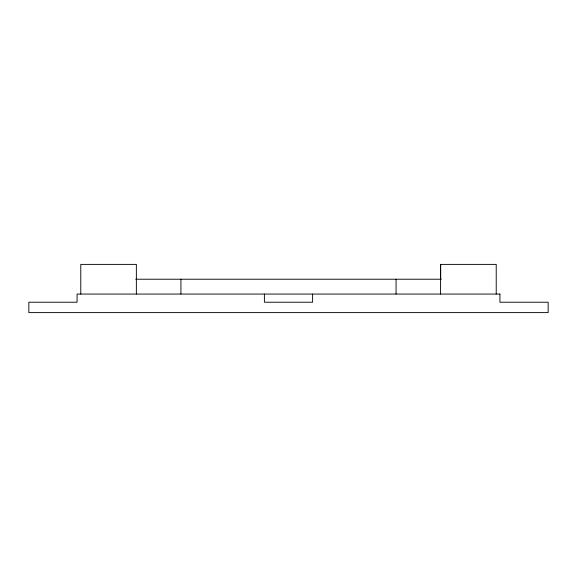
<?xml version="1.0" encoding="UTF-8"?>
<svg xmlns="http://www.w3.org/2000/svg" width="577" height="577" viewBox="0 0 577 577"><rect width="100%" height="100%" fill="white"/><g stroke="black" fill="none" stroke-linecap="round" stroke-linejoin="round"><path stroke-width="0.87" d="M135.725 279.225L441.275 279.225M496.22 294.061L496.22 264.389L440.583 264.389L440.583 294.061M440.677 264.389L440.677 279.679M396.067 279.225L396.067 294.061M312.604 294.061L312.604 302.225L264.396 302.225L264.396 294.061M180.933 279.225L180.933 294.061M136.36 294.061L136.36 264.389L80.78 264.389L80.78 294.061M499.927 294.061L77.073 294.061L77.073 302.225L28.85 302.225L28.85 312.611L548.15 312.611L548.15 302.225L499.927 302.225L499.927 294.061"/></g></svg>
